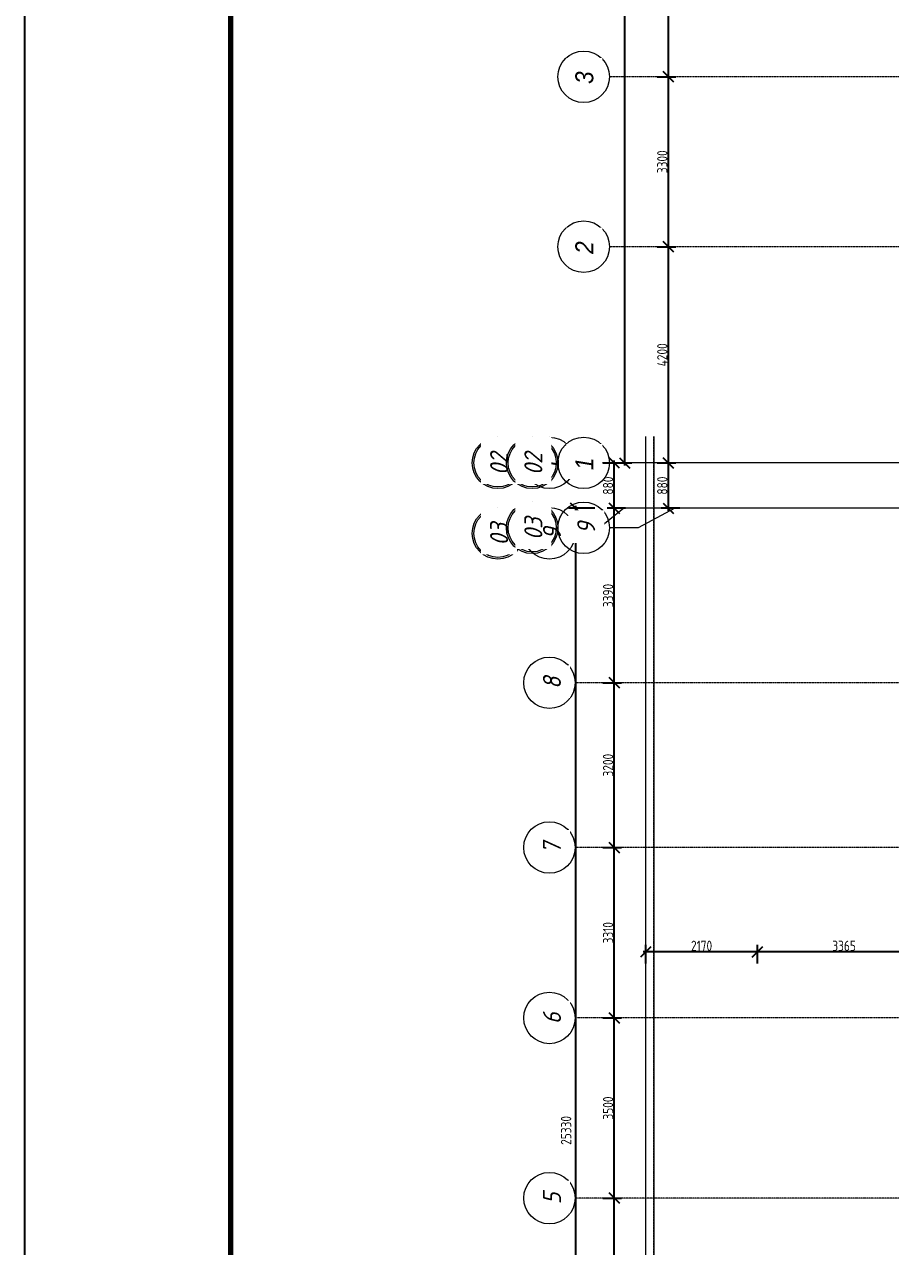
# Model space of a CAD drawing. Header units: millimetres. Extents: x -11854 to 4360091, y -19344 to 4989148.
# Drawn here: x -11854 to 4962, y 28142 to 51879 of the extents above; entities that cross this region are included whole.
import ezdxf

# ---------------------------------------------------------------- set-up
doc = ezdxf.new("R2010")
doc.units = ezdxf.units.MM
doc.linetypes.add('Линия сетки', pattern=[22.225, 12.7, -3.175, 3.175, -3.175])
doc.layers.get('0').update_dxf_attribs({"color": 254})
doc.layers.get('Defpoints').update_dxf_attribs({"color": 254})
for name, color, linetype, lineweight in [('A-ANNO-DIMS', 254, 'Continuous', 9), ('A-WALL', 254, 'Continuous', 9), ('S-GRID', 254, 'Continuous', 9), ('S-GRID-IDEN', 254, 'Continuous', 9)]:
    doc.layers.add(name, color=color, linetype=linetype, lineweight=lineweight)
doc.layers.add('РАМКА', color=7, linetype='Continuous')
doc.styles.add('Arial_I', font='arial.ttf', dxfattribs={"width": 0.9, "height": 350})
doc.styles.add('ISOCPEUR', font='isocpeur.ttf', dxfattribs={"width": 0.8, "height": 200})
doc.styles.add('ISOCPEUR_I', font='isocpeui.ttf', dxfattribs={"width": 0.9, "height": 350})
doc.dimstyles.new('2_0_мм_ISOCPEUR', dxfattribs={"dimscale": 304.8, "dimtxt": 199.196235, "dimasz": 0.656168, "dimexe": 0.459318, "dimexo": 0.625, "dimgap": 0.065617, "dimtad": 1, "dimdec": 0, "dimtxsty": 'ISOCPEUR', "dimblk1": 'OBLIQUE', "dimblk2": 'OBLIQUE', "dimsah": 1, "dimcen": 2.5, "dimdle": 0.164042, "dimazin": 3, "dimtfac": 1, "dimtix": 1, "dimtmove": 0, "dimatfit": 3, "dimfxl": 0.787402, "dimfxlon": 1, "dimtvp": 1, "dimarcsym": 2})
doc.dimstyles.new('2_0_мм_ISOCPEUR_1', dxfattribs={"dimscale": 304.8, "dimtxt": 199.196235, "dimasz": 0.656168, "dimexe": 0.459318, "dimexo": 0.625, "dimgap": 0.065617, "dimtad": 1, "dimdec": 0, "dimtxsty": 'ISOCPEUR', "dimblk1": 'OBLIQUE', "dimblk2": 'OBLIQUE', "dimsah": 1, "dimcen": 2.5, "dimdle": 0.164042, "dimazin": 3, "dimtfac": 1, "dimtix": 1, "dimtmove": 1, "dimatfit": 3, "dimfxl": 0.787402, "dimfxlon": 1, "dimtvp": 1, "dimarcsym": 2})

# ---------------------------------------------------------------- blocks, each defined once
blk = doc.blocks.new('Ось сетки - Заголовок сетки - Окружность 5 мм-84278-1Г')
at = {"layer": 'S-GRID-IDEN'}
blk.add_circle((0, 0), 5, dxfattribs=at)
blk = doc.blocks.new('_Oblique')
at = {"color": 0, "linetype": 'ByBlock', "lineweight": -2}
blk.add_line((-0.5, -0.5), (0.5, 0.5), dxfattribs=at)
blk = doc.blocks.new('*D699')
at = {"layer": 'A-ANNO-DIMS', "color": 0, "lineweight": -2, "transparency": 16777216}
for p, q in [((-1151, 17102), (-1151, 42532)), ((-782, 42482), (-1291, 42482)), ((-862, 17152), (-1291, 17152))]:
    blk.add_line(p, q, dxfattribs=at)
at = {"layer": 'Defpoints', "color": 0, "transparency": 16777216}
for p in [(-1151, 42482), (-763, 42482), (-843, 17152)]:
    blk.add_point(p, dxfattribs=at)
at = {"layer": 'A-ANNO-DIMS', "color": 0, "lineweight": -2, "transparency": 16777216, "xscale": 200, "yscale": 200, "zscale": 200}
for p, rotation in [((-1151, 42482), 90), ((-1151, 17152), 270)]:
    blk.add_blockref('_Oblique', p, dxfattribs=dict(at, rotation=rotation))
at = {"layer": 'A-ANNO-DIMS', "color": 0, "transparency": 16777216, "insert": (-1437, 30117), "char_height": 200, "width": 666.54, "attachment_point": 1, "rotation": 90, "line_spacing_factor": 1.149209, "style": 'ISOCPEUR'}
blk.add_mtext('\\A1;25330', dxfattribs=at)
blk = doc.blocks.new('*D703')
at = {"layer": 'A-ANNO-DIMS', "color": 0, "lineweight": -2, "transparency": 16777216}
for p, q in [((-624, 29082), (-263, 29082)), ((-403, 25842), (-403, 29132)), ((-624, 25892), (-263, 25892))]:
    blk.add_line(p, q, dxfattribs=at)
at = {"layer": 'Defpoints', "color": 0, "transparency": 16777216}
for p in [(-643, 29082), (-403, 29082), (-643, 25892)]:
    blk.add_point(p, dxfattribs=at)
at = {"layer": 'A-ANNO-DIMS', "color": 0, "lineweight": -2, "transparency": 16777216, "xscale": 200, "yscale": 200, "zscale": 200}
for p, rotation in [((-403, 29082), 90), ((-403, 25892), 270)]:
    blk.add_blockref('_Oblique', p, dxfattribs=dict(at, rotation=rotation))
at = {"layer": 'A-ANNO-DIMS', "color": 0, "transparency": 16777216, "insert": (-523, 27487), "char_height": 200, "width": 496.46, "attachment_point": 5, "rotation": 90, "style": 'ISOCPEUR'}
blk.add_mtext('\\A1;3190', dxfattribs=at)
blk = doc.blocks.new('*D704')
at = {"layer": 'A-ANNO-DIMS', "color": 0, "lineweight": -2, "transparency": 16777216}
for p, q in [((-624, 32582), (-263, 32582)), ((-403, 29032), (-403, 32632)), ((-624, 29082), (-263, 29082))]:
    blk.add_line(p, q, dxfattribs=at)
at = {"layer": 'Defpoints', "color": 0, "transparency": 16777216}
for p in [(-643, 32582), (-403, 32582), (-643, 29082)]:
    blk.add_point(p, dxfattribs=at)
at = {"layer": 'A-ANNO-DIMS', "color": 0, "lineweight": -2, "transparency": 16777216, "xscale": 200, "yscale": 200, "zscale": 200}
for p, rotation in [((-403, 32582), 90), ((-403, 29082), 270)]:
    blk.add_blockref('_Oblique', p, dxfattribs=dict(at, rotation=rotation))
at = {"layer": 'A-ANNO-DIMS', "color": 0, "transparency": 16777216, "insert": (-523, 30832), "char_height": 200, "width": 533.23, "attachment_point": 5, "rotation": 90, "style": 'ISOCPEUR'}
blk.add_mtext('\\A1;3500', dxfattribs=at)
blk = doc.blocks.new('*D705')
at = {"layer": 'A-ANNO-DIMS', "color": 0, "lineweight": -2, "transparency": 16777216}
for p, q in [((-624, 35892), (-263, 35892)), ((-403, 32532), (-403, 35942)), ((-624, 32582), (-263, 32582))]:
    blk.add_line(p, q, dxfattribs=at)
at = {"layer": 'Defpoints', "color": 0, "transparency": 16777216}
for p in [(-643, 35892), (-403, 35892), (-643, 32582)]:
    blk.add_point(p, dxfattribs=at)
at = {"layer": 'A-ANNO-DIMS', "color": 0, "lineweight": -2, "transparency": 16777216, "xscale": 200, "yscale": 200, "zscale": 200}
for p, rotation in [((-403, 35892), 90), ((-403, 32582), 270)]:
    blk.add_blockref('_Oblique', p, dxfattribs=dict(at, rotation=rotation))
at = {"layer": 'A-ANNO-DIMS', "color": 0, "transparency": 16777216, "insert": (-523, 34237), "char_height": 200, "width": 496.46, "attachment_point": 5, "rotation": 90, "style": 'ISOCPEUR'}
blk.add_mtext('\\A1;3310', dxfattribs=at)
blk = doc.blocks.new('*D706')
at = {"layer": 'A-ANNO-DIMS', "color": 0, "lineweight": -2, "transparency": 16777216}
for p, q in [((-624, 39092), (-263, 39092)), ((-403, 35842), (-403, 39142)), ((-624, 35892), (-263, 35892))]:
    blk.add_line(p, q, dxfattribs=at)
at = {"layer": 'Defpoints', "color": 0, "transparency": 16777216}
for p in [(-643, 39092), (-403, 39092), (-643, 35892)]:
    blk.add_point(p, dxfattribs=at)
at = {"layer": 'A-ANNO-DIMS', "color": 0, "lineweight": -2, "transparency": 16777216, "xscale": 200, "yscale": 200, "zscale": 200}
for p, rotation in [((-403, 39092), 90), ((-403, 35892), 270)]:
    blk.add_blockref('_Oblique', p, dxfattribs=dict(at, rotation=rotation))
at = {"layer": 'A-ANNO-DIMS', "color": 0, "transparency": 16777216, "insert": (-523, 37492), "char_height": 200, "width": 533.23, "attachment_point": 5, "rotation": 90, "style": 'ISOCPEUR'}
blk.add_mtext('\\A1;3200', dxfattribs=at)
blk = doc.blocks.new('*D707')
at = {"layer": 'A-ANNO-DIMS', "color": 0, "lineweight": -2, "transparency": 16777216}
for p, q in [((-403, 39042), (-403, 42532)), ((-182, 42482), (-543, 42482)), ((-624, 39092), (-263, 39092))]:
    blk.add_line(p, q, dxfattribs=at)
at = {"layer": 'Defpoints', "color": 0, "transparency": 16777216}
for p in [(-403, 42482), (-163, 42482), (-643, 39092)]:
    blk.add_point(p, dxfattribs=at)
at = {"layer": 'A-ANNO-DIMS', "color": 0, "lineweight": -2, "transparency": 16777216, "xscale": 200, "yscale": 200, "zscale": 200}
for p, rotation in [((-403, 42482), 90), ((-403, 39092), 270)]:
    blk.add_blockref('_Oblique', p, dxfattribs=dict(at, rotation=rotation))
at = {"layer": 'A-ANNO-DIMS', "color": 0, "transparency": 16777216, "insert": (-523, 40787), "char_height": 200, "width": 533.23, "attachment_point": 5, "rotation": 90, "style": 'ISOCPEUR'}
blk.add_mtext('\\A1;3390', dxfattribs=at)
blk = doc.blocks.new('*D708')
at = {"layer": 'A-ANNO-DIMS', "color": 0, "lineweight": -2, "transparency": 16777216}
for p, q in [((-624, 43362), (-263, 43362)), ((-403, 42432), (-403, 43412)), ((-182, 42482), (-543, 42482))]:
    blk.add_line(p, q, dxfattribs=at)
at = {"layer": 'Defpoints', "color": 0, "transparency": 16777216}
for p in [(-643, 43362), (-403, 43362), (-163, 42482)]:
    blk.add_point(p, dxfattribs=at)
at = {"layer": 'A-ANNO-DIMS', "color": 0, "lineweight": -2, "transparency": 16777216, "xscale": 200, "yscale": 200, "zscale": 200}
for p, rotation in [((-403, 43362), 90), ((-403, 42482), 270)]:
    blk.add_blockref('_Oblique', p, dxfattribs=dict(at, rotation=rotation))
at = {"layer": 'A-ANNO-DIMS', "color": 0, "transparency": 16777216, "insert": (-523, 42922), "char_height": 200, "width": 399.92, "attachment_point": 5, "rotation": 90, "style": 'ISOCPEUR'}
blk.add_mtext('\\A1;880', dxfattribs=at)
blk = doc.blocks.new('*D729')
at = {"layer": 'A-ANNO-DIMS', "color": 0, "lineweight": -2, "transparency": 16777216}
for p, q in [((2378, 33642), (2378, 34003)), ((5743, 33642), (5743, 34003)), ((5793, 33863), (2328, 33863))]:
    blk.add_line(p, q, dxfattribs=at)
at = {"layer": 'Defpoints', "color": 0, "transparency": 16777216}
for p in [(2378, 33863), (2378, 33623), (5743, 33623)]:
    blk.add_point(p, dxfattribs=at)
at = {"layer": 'A-ANNO-DIMS', "color": 0, "lineweight": -2, "transparency": 16777216, "xscale": 200, "yscale": 200, "zscale": 200, "rotation": 180}
blk.add_blockref('_Oblique', (2378, 33863), dxfattribs=at)
at = {"layer": 'A-ANNO-DIMS', "color": 0, "lineweight": -2, "transparency": 16777216, "xscale": 200, "yscale": 200, "zscale": 200}
blk.add_blockref('_Oblique', (5743, 33863), dxfattribs=at)
at = {"layer": 'A-ANNO-DIMS', "color": 0, "transparency": 16777216, "insert": (4060, 33983), "char_height": 200, "width": 533.23, "attachment_point": 5, "style": 'ISOCPEUR'}
blk.add_mtext('\\A1;3365', dxfattribs=at)
blk = doc.blocks.new('*D730')
at = {"layer": 'A-ANNO-DIMS', "color": 0, "lineweight": -2, "transparency": 16777216}
for p, q in [((208, 33642), (208, 34003)), ((2378, 33642), (2378, 34003)), ((2428, 33863), (158, 33863))]:
    blk.add_line(p, q, dxfattribs=at)
at = {"layer": 'Defpoints', "color": 0, "transparency": 16777216}
for p in [(208, 33863), (208, 33623), (2378, 33623)]:
    blk.add_point(p, dxfattribs=at)
at = {"layer": 'A-ANNO-DIMS', "color": 0, "lineweight": -2, "transparency": 16777216, "xscale": 200, "yscale": 200, "zscale": 200, "rotation": 180}
blk.add_blockref('_Oblique', (208, 33863), dxfattribs=at)
at = {"layer": 'A-ANNO-DIMS', "color": 0, "lineweight": -2, "transparency": 16777216, "xscale": 200, "yscale": 200, "zscale": 200}
blk.add_blockref('_Oblique', (2378, 33863), dxfattribs=at)
at = {"layer": 'A-ANNO-DIMS', "color": 0, "transparency": 16777216, "insert": (1293, 33983), "char_height": 200, "width": 496.46, "attachment_point": 5, "style": 'ISOCPEUR'}
blk.add_mtext('\\A1;2170', dxfattribs=at)
blk = doc.blocks.new('Ось сетки - Заголовок сетки - Окружность 5 ДВОЙНОЙ мм-2920442-1Г')
at = {"layer": 'S-GRID-IDEN'}
for radius in [5, 4.67]:
    blk.add_circle((0, 0), radius, dxfattribs=at)
blk = doc.blocks.new('Ось сетки - Заголовок сетки - Окружность 5 мм-84278-1Д')
at = {"layer": 'S-GRID-IDEN'}
blk.add_circle((0, 0), 5, dxfattribs=at)
blk = doc.blocks.new('*D655')
at = {"layer": 'A-ANNO-DIMS', "color": 0, "lineweight": -2, "transparency": 16777216}
for p, q in [((-271, 70862), (-58, 70862)), ((-198, 43312), (-198, 70912)), ((-271, 43362), (-58, 43362))]:
    blk.add_line(p, q, dxfattribs=at)
at = {"layer": 'Defpoints', "color": 0, "transparency": 16777216}
for p in [(-290, 70862), (-198, 70862), (-290, 43362)]:
    blk.add_point(p, dxfattribs=at)
at = {"layer": 'A-ANNO-DIMS', "color": 0, "lineweight": -2, "transparency": 16777216, "xscale": 200, "yscale": 200, "zscale": 200}
for p, rotation in [((-198, 70862), 90), ((-198, 43362), 270)]:
    blk.add_blockref('_Oblique', p, dxfattribs=dict(at, rotation=rotation))
at = {"layer": 'A-ANNO-DIMS', "color": 0, "transparency": 16777216, "insert": (-484, 56303), "char_height": 200, "width": 666.54, "attachment_point": 1, "rotation": 90, "line_spacing_factor": 1.149209, "style": 'ISOCPEUR'}
blk.add_mtext('\\A1;27500', dxfattribs=at)
blk = doc.blocks.new('*D656')
at = {"layer": 'A-ANNO-DIMS', "color": 0, "lineweight": -2, "transparency": 16777216}
for p, q in [((429, 43362), (790, 43362)), ((650, 42432), (650, 43412)), ((871, 42482), (510, 42482))]:
    blk.add_line(p, q, dxfattribs=at)
at = {"layer": 'Defpoints', "color": 0, "transparency": 16777216}
for p in [(410, 43362), (650, 43362), (890, 42482)]:
    blk.add_point(p, dxfattribs=at)
at = {"layer": 'A-ANNO-DIMS', "color": 0, "lineweight": -2, "transparency": 16777216, "xscale": 200, "yscale": 200, "zscale": 200}
for p, rotation in [((650, 43362), 90), ((650, 42482), 270)]:
    blk.add_blockref('_Oblique', p, dxfattribs=dict(at, rotation=rotation))
at = {"layer": 'A-ANNO-DIMS', "color": 0, "transparency": 16777216, "insert": (530, 42922), "char_height": 200, "width": 399.92, "attachment_point": 5, "rotation": 90, "style": 'ISOCPEUR'}
blk.add_mtext('\\A1;880', dxfattribs=at)
blk = doc.blocks.new('*D657')
at = {"layer": 'A-ANNO-DIMS', "color": 0, "lineweight": -2, "transparency": 16777216}
for p, q in [((429, 47562), (790, 47562)), ((650, 43312), (650, 47612)), ((429, 43362), (790, 43362))]:
    blk.add_line(p, q, dxfattribs=at)
at = {"layer": 'Defpoints', "color": 0, "transparency": 16777216}
for p in [(410, 47562), (650, 47562), (410, 43362)]:
    blk.add_point(p, dxfattribs=at)
at = {"layer": 'A-ANNO-DIMS', "color": 0, "lineweight": -2, "transparency": 16777216, "xscale": 200, "yscale": 200, "zscale": 200}
for p, rotation in [((650, 47562), 90), ((650, 43362), 270)]:
    blk.add_blockref('_Oblique', p, dxfattribs=dict(at, rotation=rotation))
at = {"layer": 'A-ANNO-DIMS', "color": 0, "transparency": 16777216, "insert": (530, 45462), "char_height": 200, "width": 551.62, "attachment_point": 5, "rotation": 90, "style": 'ISOCPEUR'}
blk.add_mtext('\\A1;4200', dxfattribs=at)
blk = doc.blocks.new('*D658')
at = {"layer": 'A-ANNO-DIMS', "color": 0, "lineweight": -2, "transparency": 16777216}
for p, q in [((429, 50862), (790, 50862)), ((650, 47512), (650, 50912)), ((429, 47562), (790, 47562))]:
    blk.add_line(p, q, dxfattribs=at)
at = {"layer": 'Defpoints', "color": 0, "transparency": 16777216}
for p in [(410, 50862), (650, 50862), (410, 47562)]:
    blk.add_point(p, dxfattribs=at)
at = {"layer": 'A-ANNO-DIMS', "color": 0, "lineweight": -2, "transparency": 16777216, "xscale": 200, "yscale": 200, "zscale": 200}
for p, rotation in [((650, 50862), 90), ((650, 47562), 270)]:
    blk.add_blockref('_Oblique', p, dxfattribs=dict(at, rotation=rotation))
at = {"layer": 'A-ANNO-DIMS', "color": 0, "transparency": 16777216, "insert": (530, 49212), "char_height": 200, "width": 533.23, "attachment_point": 5, "rotation": 90, "style": 'ISOCPEUR'}
blk.add_mtext('\\A1;3300', dxfattribs=at)
blk = doc.blocks.new('*D659')
at = {"layer": 'A-ANNO-DIMS', "color": 0, "lineweight": -2, "transparency": 16777216}
for p, q in [((650, 50812), (650, 55312)), ((429, 55262), (790, 55262)), ((429, 50862), (790, 50862))]:
    blk.add_line(p, q, dxfattribs=at)
at = {"layer": 'Defpoints', "color": 0, "transparency": 16777216}
for p in [(410, 55262), (650, 55262), (410, 50862)]:
    blk.add_point(p, dxfattribs=at)
at = {"layer": 'A-ANNO-DIMS', "color": 0, "lineweight": -2, "transparency": 16777216, "xscale": 200, "yscale": 200, "zscale": 200}
for p, rotation in [((650, 55262), 90), ((650, 50862), 270)]:
    blk.add_blockref('_Oblique', p, dxfattribs=dict(at, rotation=rotation))
at = {"layer": 'A-ANNO-DIMS', "color": 0, "transparency": 16777216, "insert": (530, 53062), "char_height": 200, "width": 570.01, "attachment_point": 5, "rotation": 90, "style": 'ISOCPEUR'}
blk.add_mtext('\\A1;4400', dxfattribs=at)
blk = doc.blocks.new('Ось сетки - Заголовок сетки - Окружность 5 ДВОЙНОЙ мм-2920442-1Д')
at = {"layer": 'S-GRID-IDEN'}
for radius in [5, 4.67]:
    blk.add_circle((0, 0), radius, dxfattribs=at)

msp = doc.modelspace()

# ---------------------------------------------------------------- linework, layer by layer
at = {"layer": 'A-WALL', "color": 8}
for p, q in [((207.6, -587.6), (207.6, 43877.4)), ((367.6, 43877.4), (367.6, -427.6))]:
    msp.add_line(p, q, dxfattribs=at)
at = {"layer": 'S-GRID', "color": 8, "linetype": 'Линия сетки'}
for p, q in [((24894.1, 50862.4), (-496.2, 50862.4)), ((24894.1, 47562.4), (-496.2, 47562.4)), ((357.6, 43877.4), (357.6, -3072.9)), ((22662, 43362.4), (-1161, 43362.4)), ((24494.7, 43362.4), (-1161, 43362.4)), ((24894.1, 43362.4), (-496.2, 43362.4)), ((24494.1, 43362.4), (-496.2, 43362.4)), ((22662, 42482.4), (-218.7, 42482.4)), ((24494.7, 42482.4), (-218.7, 42482.4)), ((24894.1, 42482.4), (773.8, 42482.4)), ((24494.1, 42482.4), (773.8, 42482.4))]:
    msp.add_line(p, q, dxfattribs=at)
at = {"layer": 'S-GRID', "color": 8}
for p, q in [((-218.7, 42482.4), (-825.7, 41994.6)), ((-218.7, 42482.4), (-825.7, 41994.6)), ((773.8, 42482.4), (63.9, 42101.4)), ((773.8, 42482.4), (63.9, 42101.4))]:
    msp.add_line(p, q, dxfattribs=at)

# ---------------------------------------------------------------- block references
at = {"layer": 'S-GRID-IDEN', "color": 8, "xscale": 99.99999999999991, "yscale": 99.99999999999991, "zscale": 99.99999999999991}
for name, p, rotation in [('Ось сетки - Заголовок сетки - Окружность 5 мм-84278-1Д', (-996.2, 50862.4), 90), ('Ось сетки - Заголовок сетки - Окружность 5 мм-84278-1Д', (-996.2, 47562.4), 90), ('Ось сетки - Заголовок сетки - Окружность 5 ДВОЙНОЙ мм-2920442-1Г', (-2661, 43362.4), 89.99999999999999), ('Ось сетки - Заголовок сетки - Окружность 5 мм-84278-1Г', (-1661, 43362.4), 89.99999999999999), ('Ось сетки - Заголовок сетки - Окружность 5 ДВОЙНОЙ мм-2920442-1Г', (-2661, 41994.6), 89.99999999999999), ('Ось сетки - Заголовок сетки - Окружность 5 мм-84278-1Г', (-1661, 41994.6), 89.99999999999999), ('Ось сетки - Заголовок сетки - Окружность 5 мм-84278-1Г', (-1661, 39092.4), 89.99999999999999), ('Ось сетки - Заголовок сетки - Окружность 5 мм-84278-1Г', (-1661, 35892.4), 89.99999999999999), ('Ось сетки - Заголовок сетки - Окружность 5 мм-84278-1Г', (-1661, 32582.4), 89.99999999999999), ('Ось сетки - Заголовок сетки - Окружность 5 мм-84278-1Г', (-1661, 29082.4), 89.99999999999999)]:
    msp.add_blockref(name, p, dxfattribs=dict(at, rotation=rotation))

# ---------------------------------------------------------------- dimensions: what is measured, and where the dimension line sits
at = {"layer": 'A-ANNO-DIMS', "color": 8}
dim = msp.add_linear_dim(base=(-197.8, 70862.4), p1=(-289.9, 43362.4), p2=(-289.9, 70862.4), angle=90, dimstyle='2_0_мм_ISOCPEUR', override={"dimfxl": 27499.998754}, dxfattribs=at)
dim.commit()
dim.dimension.update_dxf_attribs({"geometry": '*D655', "text_midpoint": (-197.8, 56636.1), "dimtype": 160})
for base, p1, p2, angle, override, picture, middle in [((650.1, 55262.4), (410.1, 50862.4), (410.1, 55262.4), 90, {"dimfxl": 4399.998754}, '*D659', (530.1, 53062.4)), ((650.1, 50862.4), (410.1, 47562.4), (410.1, 50862.4), 90, {"dimfxl": 3300}, '*D658', (530.1, 49212.4)), ((650.1, 47562.4), (410.1, 43362.4), (410.1, 47562.4), 90, {"dimfxl": 4200}, '*D657', (530.1, 45462.4)), ((-402.8, 43362.4), (-162.8, 42482.4), (-642.8, 43362.4), 90, {"dimfxl": 1002.398341}, '*D708', (-522.8, 42922.4)), ((650.1, 43362.4), (890.1, 42482.4), (410.1, 43362.4), 90, {"dimfxl": 1002.398341}, '*D656', (530.1, 42922.4)), ((-402.8, 42482.4), (-642.8, 39092.4), (-162.8, 42482.4), 90, {"dimfxl": 3423.813663}, '*D707', (-522.8, 40787.4)), ((-402.8, 39092.4), (-642.8, 35892.4), (-642.8, 39092.4), 90, {"dimfxl": 3200}, '*D706', (-522.8, 37492.4)), ((-402.8, 35892.4), (-642.8, 32582.4), (-642.8, 35892.4), 90, {"dimfxl": 3310}, '*D705', (-522.8, 34237.4)), ((207.6, 33863), (2377.6, 33623), (207.6, 33623), 180, {"dimfxl": 2169.999999}, '*D730', (1292.6, 33983)), ((2377.6, 33863), (5742.6, 33623), (2377.6, 33623), 180, {"dimfxl": 3365.002158}, '*D729', (4060.1, 33983)), ((-402.8, 32582.4), (-642.8, 29082.4), (-642.8, 32582.4), 90, {"dimfxl": 3500}, '*D704', (-522.8, 30832.4)), ((-402.8, 29082.4), (-642.8, 25892.4), (-642.8, 29082.4), 90, {"dimfxl": 3190}, '*D703', (-522.8, 27487.4))]:
    dim = msp.add_linear_dim(base=base, p1=p1, p2=p2, angle=angle, dimstyle='2_0_мм_ISOCPEUR_1', override=override, dxfattribs=at)
    dim.commit()
    dim.dimension.update_dxf_attribs({"geometry": picture, "text_midpoint": middle})

# ---------------------------------------------------------------- next in the draw order: texts
at = {"layer": 'S-GRID-IDEN', "color": 8, "char_height": 350, "attachment_point": 1, "rotation": 90, "bg_fill": 2}
for s, insert, width, style in [('\\fArial|b0|i1|c204|p34|;\\W.9;3', (-1158.6, 50722.3), 331.899, 'Arial_I'), ('\\fArial|b0|i1|c204|p34|;\\W.9;2', (-1158.6, 47422.3), 331.899, 'Arial_I'), ('02', (-2813.2, 43126.9), 562.785, 'ISOCPEUR_I'), ('\\fArial|b0|i1|c204|p34|;\\W.9;1', (-1823.5, 43222.3), 331.899, 'Arial_I'), ('03', (-2813.2, 41759.2), 562.785, 'ISOCPEUR_I'), ('\\fISOCPEUR|b0|i1|c204|p34|;\\W.9;9', (-1786.8, 41875.3), 281.392, 'ISOCPEUR_I'), ('\\fISOCPEUR|b0|i1|c204|p34|;\\W.9;8', (-1786.8, 38973), 281.392, 'ISOCPEUR_I'), ('\\fISOCPEUR|b0|i1|c204|p34|;\\W.9;7', (-1786.8, 35773), 281.392, 'ISOCPEUR_I'), ('\\fISOCPEUR|b0|i1|c204|p34|;\\W.9;6', (-1786.8, 32463), 281.392, 'ISOCPEUR_I'), ('\\fISOCPEUR|b0|i1|c204|p34|;\\W.9;5', (-1786.8, 28963), 281.392, 'ISOCPEUR_I')]:
    msp.add_mtext(s, dxfattribs=dict(at, insert=insert, width=width, style=style))

# ---------------------------------------------------------------- next in the draw order: linework, layer by layer
at = {"layer": 'S-GRID', "color": 8}
msp.add_line((-825.7, 41994.6), (-1161, 41994.6), dxfattribs=at)
msp.add_line((-825.7, 41994.6), (-1161, 41994.6), dxfattribs=at)
at = {"layer": 'S-GRID', "color": 8, "linetype": 'Линия сетки'}
for p, q in [((24884.5, 39092.4), (-1161, 39092.4)), ((24884.5, 35892.4), (-1161, 35892.4)), ((25823.8, 32582.4), (-1161, 32582.4)), ((24887.4, 29082.4), (-1161, 29082.4))]:
    msp.add_line(p, q, dxfattribs=at)

# ---------------------------------------------------------------- next in the draw order: block references
at = {"layer": 'S-GRID-IDEN', "color": 8, "xscale": 99.99999999999991, "yscale": 99.99999999999991, "zscale": 99.99999999999991, "rotation": 90}
for name, p in [('Ось сетки - Заголовок сетки - Окружность 5 ДВОЙНОЙ мм-2920442-1Д', (-1996.2, 43362.4)), ('Ось сетки - Заголовок сетки - Окружность 5 мм-84278-1Д', (-996.2, 43362.4)), ('Ось сетки - Заголовок сетки - Окружность 5 ДВОЙНОЙ мм-2920442-1Д', (-1996.2, 42101.4)), ('Ось сетки - Заголовок сетки - Окружность 5 мм-84278-1Д', (-996.2, 42101.4))]:
    msp.add_blockref(name, p, dxfattribs=at)

# ---------------------------------------------------------------- next in the draw order: dimensions: what is measured, and where the dimension line sits
at = {"layer": 'A-ANNO-DIMS', "color": 8}
dim = msp.add_linear_dim(base=(-1150.8, 42482.4), p1=(-843.1, 17152.4), p2=(-762.8, 42482.4), angle=90, dimstyle='2_0_мм_ISOCPEUR', override={"dimfxl": 25330.127213}, dxfattribs=at)
dim.commit()
dim.dimension.update_dxf_attribs({"geometry": '*D699', "text_midpoint": (-1150.8, 30450.2), "dimtype": 160})

# ---------------------------------------------------------------- next in the draw order: texts
at = {"layer": 'S-GRID-IDEN', "color": 8, "char_height": 350, "attachment_point": 1, "rotation": 90, "bg_fill": 2}
for s, insert, width, style in [('02', (-2148.3, 43126.9), 562.785, 'ISOCPEUR_I'), ('\\fArial|b0|i1|c204|p34|;\\W.9;1', (-1158.6, 43222.3), 331.899, 'Arial_I'), ('03', (-2148.3, 41865.9), 562.785, 'ISOCPEUR_I'), ('\\fISOCPEUR|b0|i1|c204|p34|;\\W.9;9', (-1121.9, 41982), 281.392, 'ISOCPEUR_I')]:
    msp.add_mtext(s, dxfattribs=dict(at, insert=insert, width=width, style=style))

# ---------------------------------------------------------------- next in the draw order: linework, layer by layer
at = {"layer": 'S-GRID', "color": 8}
msp.add_line((63.9, 42101.4), (-496.2, 42101.4), dxfattribs=at)
msp.add_line((63.9, 42101.4), (-496.2, 42101.4), dxfattribs=at)
at = {"layer": 'РАМКА', "lineweight": 25}
msp.add_lwpolyline([(-11854, -19344), (156346, -19344), (156346, 99456), (-11854, 99456)], close=True, dxfattribs=at)
at = {"layer": 'РАМКА', "lineweight": 70}
msp.add_lwpolyline([(-7854, -18344), (155346, -18344), (155346, 98456), (-7854, 98456)], close=True, dxfattribs=at)

doc.saveas('drawing.dxf')
